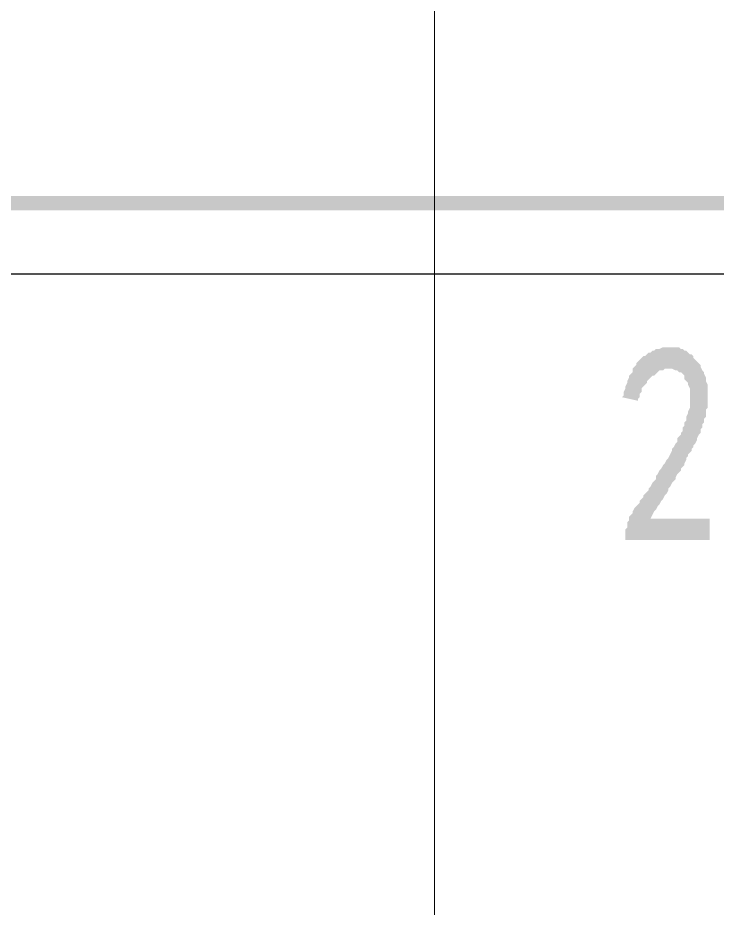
# Model space of a CAD drawing. Header units: millimetres. Extents: x 6156 to 7119, y 3162 to 3647.
# Drawn here: x 6713.51 to 6738.35, y 3502.96 to 3534.6 of the extents above; entities that cross this region are included whole.
import ezdxf

# ---------------------------------------------------------------- set-up
doc = ezdxf.new("R2010")
doc.units = ezdxf.units.MM
doc.layers.add('图层1', color=7, linetype='Continuous')
doc.layers.add('点图2', color=30, linetype='Continuous', lineweight=5)

msp = doc.modelspace()

# ---------------------------------------------------------------- hatches: boundary and pattern name
at = {"layer": '图层1', "transparency": 33554559}
msp.add_hatch(color=256, dxfattribs=at).paths.add_polyline_path([(6735.095, 3516.227), (6735.095, 3516.291), (6735.095, 3516.418), (6735.159, 3516.481), (6735.159, 3516.608), (6735.159, 3516.671), (6735.222, 3516.735), (6735.222, 3516.862), (6735.286, 3516.925), (6735.349, 3516.989), (6735.349, 3517.052), (6735.413, 3517.179), (6735.476, 3517.243), (6735.54, 3517.306), (6735.54, 3517.306), (6735.603, 3517.37), (6735.603, 3517.433), (6735.667, 3517.497), (6735.73, 3517.56), (6735.73, 3517.624), (6735.794, 3517.687), (6735.857, 3517.751), (6735.921, 3517.814), (6735.921, 3517.878), (6735.984, 3517.941), (6736.048, 3518.068), (6736.111, 3518.132), (6736.175, 3518.195), (6736.175, 3518.322), (6736.238, 3518.386), (6736.302, 3518.513), (6736.365, 3518.576), (6736.429, 3518.703), (6736.492, 3518.767), (6736.556, 3518.894), (6736.619, 3518.957), (6736.683, 3519.084), (6736.746, 3519.211), (6736.746, 3519.275), (6736.81, 3519.338), (6736.873, 3519.465), (6736.937, 3519.529), (6736.937, 3519.656), (6737, 3519.719), (6737.064, 3519.783), (6737.064, 3519.846), (6737.127, 3519.91), (6737.127, 3520.037), (6737.191, 3520.1), (6737.191, 3520.164), (6737.191, 3520.227), (6737.254, 3520.291), (6737.254, 3520.291), (6737.254, 3520.418), (6737.318, 3520.545), (6737.318, 3520.608), (6737.381, 3520.735), (6737.381, 3520.799), (6737.381, 3520.926), (6737.381, 3520.989), (6737.381, 3521.116), (6737.381, 3521.18), (6737.381, 3521.243), (6737.381, 3521.37), (6737.381, 3521.434), (6737.318, 3521.561), (6737.318, 3521.624), (6737.254, 3521.688), (6737.191, 3521.751), (6737.191, 3521.878), (6737.127, 3521.942), (6737.127, 3521.942), (6737.064, 3522.005), (6737, 3522.005), (6736.937, 3522.069), (6736.873, 3522.069), (6736.746, 3522.132), (6736.683, 3522.132), (6736.619, 3522.132), (6736.556, 3522.132), (6736.492, 3522.132), (6736.429, 3522.069), (6736.365, 3522.069), (6736.302, 3522.069), (6736.238, 3522.005), (6736.175, 3521.942), (6736.111, 3521.878), (6736.048, 3521.878), (6735.984, 3521.815), (6735.921, 3521.751), (6735.857, 3521.688), (6735.857, 3521.624), (6735.794, 3521.561), (6735.73, 3521.497), (6735.667, 3521.434), (6735.667, 3521.307), (6735.603, 3521.243), (6735.603, 3521.116), (6735.54, 3521.053), (6735.54, 3520.989), (6734.968, 3521.116), (6735.032, 3521.18), (6735.032, 3521.307), (6735.095, 3521.434), (6735.095, 3521.497), (6735.159, 3521.624), (6735.159, 3521.688), (6735.222, 3521.815), (6735.222, 3521.878), (6735.286, 3521.942), (6735.349, 3522.005), (6735.349, 3522.132), (6735.413, 3522.196), (6735.476, 3522.259), (6735.476, 3522.323), (6735.54, 3522.386), (6735.603, 3522.45), (6735.603, 3522.45), (6735.667, 3522.513), (6735.73, 3522.577), (6735.794, 3522.577), (6735.857, 3522.64), (6735.921, 3522.704), (6735.984, 3522.704), (6736.048, 3522.767), (6736.111, 3522.767), (6736.175, 3522.831), (6736.238, 3522.831), (6736.302, 3522.831), (6736.429, 3522.894), (6736.429, 3522.894), (6736.556, 3522.894), (6736.619, 3522.894), (6736.683, 3522.894), (6736.746, 3522.894), (6736.81, 3522.894), (6736.937, 3522.894), (6737, 3522.894), (6737, 3522.894), (6737.064, 3522.831), (6737.127, 3522.831), (6737.191, 3522.767), (6737.254, 3522.767), (6737.318, 3522.704), (6737.381, 3522.64), (6737.445, 3522.64), (6737.508, 3522.577), (6737.508, 3522.513), (6737.572, 3522.45), (6737.635, 3522.386), (6737.699, 3522.323), (6737.762, 3522.259), (6737.762, 3522.196), (6737.826, 3522.069), (6737.889, 3522.005), (6737.889, 3521.942), (6737.953, 3521.815), (6737.953, 3521.751), (6737.953, 3521.688), (6738.016, 3521.561), (6738.016, 3521.497), (6738.016, 3521.37), (6738.016, 3521.307), (6738.016, 3521.18), (6738.016, 3521.053), (6738.016, 3520.989), (6738.016, 3520.926), (6738.016, 3520.799), (6738.016, 3520.735), (6737.953, 3520.672), (6737.953, 3520.608), (6737.953, 3520.481), (6737.953, 3520.418), (6737.889, 3520.354), (6737.889, 3520.227), (6737.826, 3520.164), (6737.826, 3520.037), (6737.762, 3519.973), (6737.762, 3519.846), (6737.699, 3519.783), (6737.635, 3519.656), (6737.635, 3519.592), (6737.572, 3519.465), (6737.572, 3519.465), (6737.508, 3519.402), (6737.508, 3519.338), (6737.445, 3519.275), (6737.445, 3519.211), (6737.381, 3519.148), (6737.381, 3519.148), (6737.318, 3519.084), (6737.318, 3519.021), (6737.254, 3518.957), (6737.254, 3518.894), (6737.191, 3518.767), (6737.191, 3518.703), (6737.127, 3518.64), (6737.064, 3518.576), (6737.064, 3518.513), (6737, 3518.449), (6736.937, 3518.386), (6736.873, 3518.259), (6736.873, 3518.195), (6736.81, 3518.132), (6736.746, 3518.068), (6736.683, 3517.941), (6736.619, 3517.878), (6736.619, 3517.814), (6736.556, 3517.687), (6736.492, 3517.624), (6736.429, 3517.497), (6736.365, 3517.433), (6736.302, 3517.306), (6736.238, 3517.243), (6736.175, 3517.116), (6736.111, 3517.052), (6736.048, 3516.925), (6735.984, 3516.798), (6735.921, 3516.798), (6738.08, 3516.798), (6738.08, 3516.037), (6735.095, 3516.037)])

# ---------------------------------------------------------------- linework, layer by layer
at = {"layer": '图层1', "lineweight": -3}
msp.add_line((6554.386, 3525.499), (6805.136, 3525.499), dxfattribs=at)
at = {"layer": '图层1', "transparency": 33554559}
for points in [[(6811.835, 3532.262), (6696.082, 3542.23), (6696.145, 3542.738)], [(6811.835, 3531.754), (6811.835, 3532.262), (6696.082, 3542.23)], [(6807.263, 3527.753), (6807.263, 3528.261), (6155.921, 3527.753)], [(6807.263, 3528.261), (6155.921, 3527.753), (6155.921, 3528.261)]]:
    msp.add_solid(points, dxfattribs=at)
at = {"layer": '点图2'}
for p, q in [((6728.315, 3647.373), (6728.315, 3358.826)), ((6728.315, 3162.342), (6728.315, 3647.373))]:
    msp.add_line(p, q, dxfattribs=at)

doc.saveas('drawing.dxf')
